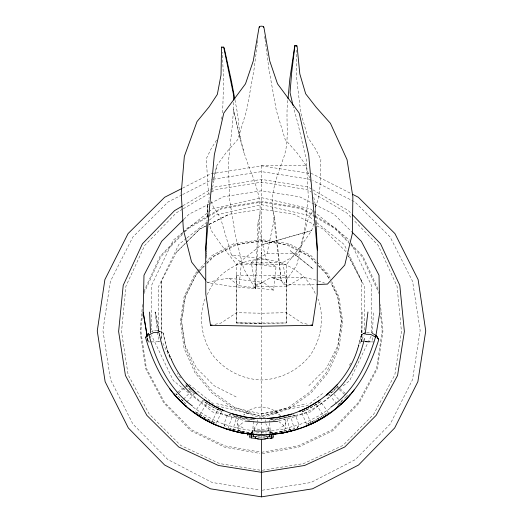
<?xml version="1.0" encoding="UTF-8"?>
<svg xmlns="http://www.w3.org/2000/svg" width="523" height="523" viewBox="0 0 523 523"><rect width="100%" height="100%" fill="white"/><g stroke="black" fill="none" stroke-linecap="round" stroke-linejoin="round"><path stroke-width="0.39" stroke-dasharray="2.62 1.96" d="M261.5 407.306L261.5 406.809M261.5 253.89L261.5 252.269L261.5 263.997L236.559 264.52L221.451 245.169L211.318 230.571L209.233 223.877M261.5 183.037L261.5 182.148L307.223 189.64L311.375 192.085M261.5 180.886L261.5 180.056M233.591 102.358L233.539 109.51L232.245 126.03L228.42 161.934L229.486 199.086L235.533 236.337L243.607 268.547L255.237 288.67L231.362 286.401L207.585 282.675L206.585 281.381M348.377 255.747L361.739 281.531L361.504 341.735L362.099 341.748M362.132 311.93L361.949 341.748M206.592 256.015L206.775 247.104M190.169 390.191L185.887 385.19L185.94 382.888M206.592 258.231L206.84 246.81M207.5 216.64L207.768 204.408L209.213 197.321M207.422 216.339L207.768 204.408L206.99 221.523M222.635 112.824L223.635 80.457L222.255 52.248M211.207 201.492L213.214 206.663L220.516 217.967L231.421 254.91L265.965 259.258L276.007 266.854L273.621 290.088L263.585 282.492L255.786 284.617L255.237 288.67L257.931 222.674C263.206 207.278 258.016 191.261 252.838 176.63C243.672 155.109 237.998 132.43 233.539 109.51L244.012 152.971M269.639 434.234L269.711 432.41L266.495 431.011M364.538 341.813L372.115 341.911L372.317 337.074M372.454 333.851L373.383 312.081M255.237 288.67L260.081 212.56M287.859 100.409C285.094 120.153 290.553 140.667 282.884 159.724C277.595 174.924 271.156 190.555 272.535 206.964L281.152 280.256L284.1 284.721L305.595 284.93L316.134 284.525M142.55 304.53L140.046 331.164L145.616 368.578L163.81 402.998L190.882 430.802L224.655 447.198L259.898 453.428M142.544 313.46L140.844 331.052L146.375 368.218L164.457 402.298L191.359 429.729L224.897 445.89L259.911 452.022M144.472 293.468L144.629 291.867L160.829 256.734L182.893 233.964M273.621 290.088L239.076 285.741L241.463 262.507L231.421 254.91M280.616 432.253L284.29 430.462L285.277 428.004L286.016 421.636L283.845 418.217M257.767 40.526L254.015 69.526L246.706 110.288L237.762 139.602L226.269 152.461L216.947 165.392L212.469 181.592M358 347.501L361.465 334.524L365.93 332.791L361.465 334.517L357.85 348.155M221.517 119.185L221.987 116.806M211.737 191.823L216.947 165.392M316.042 280.099L303 277.21L287.245 286.146L255.348 286.29L251.308 262.454L267.063 253.518L274.614 217.463L272.535 206.964M253.792 434.378L252.576 433.188L254.387 430.475L254.747 428.762L261.5 429.612L268.247 428.762L271.208 433.325M265.102 421.976L265.573 419.891M231.552 429.03L233.068 429.455L236.507 416.681L244.967 418.629L253.57 419.76L255.335 418.361M251.308 262.454L282.688 262.566L298.45 253.629L308.596 217.692L313.212 210.468M337.695 405.286L342.114 400.54M313.741 223.877L311.656 230.571L301.549 245.169L286.441 264.52L286.441 322.946L261.5 323.462L236.559 322.946L236.559 264.52L261.5 244.875L311.656 230.571L261.5 244.875M252.576 433.188L253.57 419.76L242.914 418.184L232.48 415.504L228.172 428.259M286.016 421.636L284.819 425.042L279.844 428.115M315.31 207.186C321.893 192.242 319.854 175.453 320.887 159.554L315.657 149.205L308.06 137.758L300.692 112.569L296.744 79.169L296.266 50.195M231.689 413.438L227.08 415.778L223.975 424.238L225.276 426.853M193.131 407.169L203.892 414.634L215.411 420.786L223.975 424.238L240.024 428.86L256.584 431.089M212.796 421.904L216.28 423.519L221.628 411.424L223.909 410.725M143.766 291.612L160.071 256.198L182.978 232.598M261.5 323.279L236.559 322.946L286.199 322.985L286.441 274.765M349.475 365.289L350.534 363.086M357.967 347.658L364.243 334.622M371.062 336.197L349.639 380.672L342.049 386.726M205.153 298.849L204.081 300.954C198.786 319.403 201.924 339.185 212.658 355.097C224.472 370.219 242.319 379.319 261.5 379.986C280.681 379.319 298.528 370.219 310.342 355.097C321.076 339.185 324.214 319.403 318.919 300.954L317.847 298.849M207.298 294.639C215.973 273.065 238.782 260.029 261.5 259.238C284.218 260.029 307.027 273.065 315.702 294.639M251.792 433.325L254.747 428.762M161.261 281.531L161.483 339.538L161.261 281.531L176.48 252.171L185.573 243.149M297.221 428.167L298.921 424.898L295.966 416.38L291.403 413.961M297.129 428.18L298.894 424.813L307.544 421.59L319.167 415.648L330.059 408.371M257.63 423.1L251.177 432.907M216.522 140.197L211.102 148.833L206.356 158.574L207.938 186.966L209.252 195.504M242.384 432.253L238.71 430.462L237.723 428.004L236.984 421.636L239.155 418.217L242.293 416.014M196.23 412.15L199.721 414.53L206.958 403.455L214.084 407.822L221.628 411.424L210.187 405.482L202.839 400.625L195.079 411.34M283.486 284.29L296.731 265.246L304.209 233.742L308.309 197.001L306.347 159.848L297.901 123.487L293.338 106.882M237.723 428.004L239.972 424.918L244.287 421.499M333.314 391.446L337.688 386.523L337.675 384.222M186.737 402.089L194.294 393.708L196.23 393.871M347.03 395.911L346.35 396.166M198.197 272.293L196.033 274.621L185.325 297.195L181.664 321.475L185.39 348.043L196.282 372.252L212.953 391.969L234.212 407.182L261.5 416.746L288.788 407.182L310.047 391.969L326.653 372.213L337.61 348.043L341.336 321.475L337.668 297.195L330.758 282.629M198.74 271.712L204.683 265.318M206.846 262.991L212.796 256.597L234.062 244.973L261.5 240.913L288.938 244.973L310.204 256.597L316.154 262.991M197.184 271.496L194.981 273.862L184.083 296.77L180.337 321.462L184.076 348.396L194.974 372.788L212.037 393.119L233.742 408.587L261.5 418.243M197.733 270.907L204.892 263.226M205.447 262.638L212.05 255.544L233.761 243.711L261.5 239.606L289.232 243.711L310.95 255.544L316.454 261.454M346.422 396.532L340.846 401.697M183.534 232.022L187.443 227.989L207.775 216.038M185.155 231.63L187.979 228.714L207.454 217.215M182.462 400.304L182.259 400.88M183.586 399.147L191.457 391.054L193.608 390.969M199.322 271.136L196.465 274.006L185.168 296.253L181.278 320.906L185.155 345.625L196.465 367.937L214.162 385.726L236.671 397.219M199.891 270.568L204.46 265.972M206.742 263.677L214.162 256.218L236.671 244.725L261.5 240.737L286.329 244.725L308.832 256.218L316.258 263.677M308.832 385.726L326.535 367.937L337.845 345.625L341.722 320.906L337.832 296.253L330.909 282.616M186.136 242.58L199.773 229.048L206.206 225.805M183.919 219.248L189.051 214.169L209.828 203.656M176.48 252.171L186.718 242.031M187.286 241.469L199.799 229.074L206.225 225.825M270.162 433.338L282.479 431.521L294.652 428.847M332.909 394.29C322.318 404.102 309.636 411.738 295.966 416.38M340.532 402.429L337.812 404.874L337.596 404.619M184.253 388.21L176.813 394.898L175.95 393.924L182.86 387.85M184.854 387.674L186.652 386.059M327.189 395.022L329.13 394.891L337.688 386.523L339.479 388.151M322.619 393.459L307.38 405.652L261.5 413.928L216.574 403.671M182.847 232.526L173.361 240.096L151.592 285.296L151.592 329.804M183.481 232.022L208.154 212.345M208.788 211.841L212.586 208.814L261.5 197.648L310.414 208.814L312.944 210.828M186.443 238.39L178.833 244.457L158.417 286.852L158.417 333.909L159.443 336.047M187.077 237.88L206.108 222.706M209.278 220.176L215.62 215.116L261.5 204.65L307.38 215.116L313.722 220.176M332.556 394.296L310.414 411.954L270.966 420.963M328.424 412.516L320.468 401.657L309.1 408.653L301.49 412.124L299.221 411.385M327.457 412.902L315.114 420.217M320.468 401.657L313.035 406.384L301.49 412.124L306.628 424.316L318.971 418.197M319.651 417.844L327.391 412.915M153.174 330.693L151.801 331.504L153.174 330.693L157.854 330.667L163.026 332.778L167.406 350.43L171.544 359.896L167.406 350.423L163.202 333.844M208.154 216.803L222.059 208.592L261.5 202.139L300.941 208.592L314.846 216.803M182.534 209.174L176.303 212.841L144.76 245.379L125.932 286.166L121.519 331.615L128.122 374.769L149.258 414.138L180.696 445.446L219.438 463.541L259.911 470.131M183.227 208.769L210.926 192.484M211.619 192.072L215.777 189.633L261.5 182.148M208.481 215.626L221.798 207.801L261.5 201.309L301.202 207.801L314.519 215.626M182.893 205.755L210.03 189.862M210.73 189.457L214.901 187.012L261.5 179.389L308.099 187.012L312.27 189.457M255.348 286.29L271.11 277.353L281.786 280.655L271.718 277.602L303 277.21M182.619 188.123L210.612 173.891L261.5 165.83L312.388 173.891L351.142 193.595M181.893 194.922L168.092 201.943L132.842 237.037L110.386 281.407L102.92 330.51L110.497 379.574L132.842 423.983L167.778 459.501L212.129 482.468L259.905 490.084M182.619 194.549L211.671 179.762M210.54 203.297L223.439 196.772L261.5 190.784L299.561 196.772L313.892 204.022M209.082 224.38L229.081 214.267L261.5 209.161L293.919 214.267L313.918 224.38M209.063 224.36L229.081 214.267M231.146 413.804L227.054 415.844L244.241 420.512M306.628 424.316L314.408 420.564M248.791 412.673L243.548 415.131C253.439 403.723 270.849 404.854 280.642 415.798M256.447 431.024L253.269 432.429L253.38 434.253M361.465 334.517L364.446 333.367M219.961 408.96L217.928 409.699L212.103 421.577L203.369 416.818L196.354 412.183M263.043 417.707L289.258 408.587L310.963 393.119L328.026 372.788L338.924 348.396L342.663 321.462L338.917 296.77L330.745 279.589M279.563 432.05L284.29 430.462M270.398 432.763L280.138 431.874L294.305 428.71L290.572 416.014L278.033 418.923L269.41 419.897L269.593 422.309M207.585 282.675L217.999 279.857L229.041 278.151L263.585 282.492M290.572 416.014L280.093 418.511L269.41 419.897M261.5 413.928L306.426 403.671M277.314 412.51L261.5 416.118L215.62 405.652M215.018 324.319L221.052 323.018L236.559 312.702L261.5 313.218L286.441 312.702L301.948 323.018L307.982 324.319M262.304 453.565L298.345 447.198L332.739 430.802L359.19 402.998L377.384 368.578L382.954 331.164L380.45 304.53M261.5 452.303L298.103 445.89L332.216 429.736L358.543 402.298L376.625 368.218L382.156 331.052L380.456 313.46M347.841 395.368L347.233 395.211M262.291 470.262L303.575 463.594L342.957 445.426L373.742 414.164L394.852 374.762L401.448 331.615L397.029 286.179L378.207 245.398L353.43 219.837M213.207 179.265L261.5 171.616L310.603 179.396M262.298 490.214L310.897 482.533L355.313 459.632L390.236 424.042L412.555 379.587L420.159 330.51L412.614 281.407L390.158 237.037L354.908 201.943L312.78 180.507M265.318 436.77L261.5 437.248L257.682 436.77M267.031 430.664L268.613 430.475L270.443 433.175M278.72 420.812L295.985 416.445L291.259 413.981M266.985 431.083L282.793 429.239L298.894 424.813M256.447 433.024L261.467 432.469L266.495 433.011M265.115 437.843L261.533 438.241L257.937 437.856M148.395 341.964L150.729 341.918M151.199 341.905L160.293 341.774L158.94 341.8M236.559 274.765L236.801 275.268L286.199 275.268M267.063 253.518L298.45 253.629M361.478 329.765L361.583 341.735M261.5 165.32L306.053 165.392L310.531 181.592M364.956 341.813L370.029 341.879L364.917 341.787M365.93 341.833L367.427 341.846M361.504 341.735L363.877 341.767M364.877 341.787L368.63 341.833M261.5 263.997L286.441 264.52M366.675 332.504L371.382 332.608L372.696 333.445M372.115 341.911L374.233 341.97M329.869 392.172L332.013 392.289L338.636 399.343M241.463 262.507L276.007 266.854M254.387 430.475L255.969 430.664M233.068 429.455L242.633 431.547L252.321 432.933L240.299 431.155L228.525 428.128L230.787 428.814M249.667 420.42L212.586 411.954L173.361 380.672L151.592 335.472M236.507 416.681L232.48 415.504M238.71 430.462L243.437 432.05M318.33 280.897L324.43 283.028M303.196 409.692L305.223 410.463L310.839 422.44M227.08 415.778C213.489 410.888 200.943 403.037 190.529 393.041M157.854 330.667L163.026 332.785L163.209 333.864M274.202 412.673L279.452 415.131M207.866 419.276L216.28 423.519M314.604 204.382L333.949 214.169L351.626 231.676M316.775 225.825L323.201 229.074L346.52 252.171M290.049 430.109L286.519 417.119M199.721 414.53L207.186 418.884M312.97 189.862L348.455 210.645L351.835 214.129M314.146 193.719L346.677 212.868L352.868 219.255M315.225 216.038L335.557 227.989L348.965 241.809M315.546 217.215L335.021 228.714L350.292 244.476M243.156 428.115L238.174 425.042L236.984 421.636M206.958 403.455L202.839 400.625M229.041 278.151L239.076 285.741M278.713 421.499L283.028 424.918L285.277 428.004M180.736 377.815L178.833 376.312L177.415 373.37M188.973 384.346L194.68 388.87M313.578 211.331L349.639 240.096M316.892 222.706L344.167 244.457L346.984 250.308M213.717 404.129L195.269 389.347M340.074 388.694L346.036 394.126M194.294 393.708L185.887 385.19M336.904 387.373L338.675 389.027M339.264 389.576L345.167 395.068M318.54 265.972L326.535 274.006L329.451 279.746M351.201 244.11L362.929 256.198L379.234 291.612M350.855 245.058L362.171 256.734L378.371 291.867L378.528 293.468M181.22 399.127L185.436 403.534L175.95 393.924M317.003 262.043L328.019 273.862L330.405 278.877M318.311 265.318L326.96 274.621L329.379 279.72M329.13 394.891L336.537 403.403M306.053 165.392L296.731 152.461L285.212 139.608L276.294 110.294L268.985 69.52L265.115 39.663M271.823 432.907L265.756 423.728M316.304 404.416L323.338 415.622M361.739 281.531L348.338 255.695M224.001 424.153L225.354 426.846M351.044 243.012L371.408 285.296L371.402 333.184M348.39 253.23L364.583 286.852L364.583 333.909M162.915 343.251L170.694 359.412M167.399 350.423L171.361 359.366M170.57 357.667L171.518 359.896M257.421 419.891L257.898 421.976M257.931 222.674L265.965 259.258M268.247 428.762L268.613 430.475M313.787 197.321L315.225 204.408L315.97 220.713M282.688 262.566L287.245 286.146M147.525 338.244L148.251 341.983L147.355 337.145L148.172 341.983L147.519 338.165M234.964 99.919L237.671 114.341L240.488 140.628M159.875 336.269L155.318 312.009L159.79 335.936M264.697 36.433L265.011 38.852M155.056 312.009L157.469 331.334M157.573 332.144L158.776 341.807M274.614 217.463L281.152 280.256M269.652 423.114L270.424 433.09M150.65 336.269L150.716 337.884M315.225 204.408L315.552 216.339M261.5 165.83L261.5 438.64M236.801 275.268L236.801 322.985M299.254 257.885L290.232 250.726L313.27 269.097L299.254 257.885"/><path stroke-width="0.78" d="M316.232 226.413L317.317 250.046L317.2 294.109L312.512 325.299L261.5 326.208L210.488 325.299L205.801 294.109L205.683 250.046L206.951 222.34M233.604 99.971L233.637 95.199L223.864 47.894L223.609 47.129L221.53 47.103L221.013 75.011L217.339 94.402L209.089 106.895L197.008 121.598L184.338 156.39L181.233 193.02L183.383 229.78L191.575 262.003L205.585 280.086M147.211 336.348L143.152 312.172L143.988 275.242L161.672 241.28L183.351 219.817M205.683 250.046L214.312 154.913L223.785 113.099L245.496 83.83L253.269 60.956L259.081 27.314L259.486 26.412L261.5 26.15L263.527 26.457L263.938 27.418L269.731 60.943L277.504 83.798L299.215 113.099L308.688 154.913L317.317 250.046M288.01 98.801L289.86 78.712L294.599 46.867L294.894 45.678L295.959 45.593L296.907 45.9L297.142 46.71L299.823 73.959L305.674 93.807L316.121 107.235L330.431 123.336L347.05 159.665L352.862 196.805L352.358 233.526L344.775 265.03L327.483 284.094L316.945 284.492M340.898 403.887L340.865 404.227L345.52 399.742L349.926 395.002L349.56 395.068M365.224 334.06L367.944 312.009M258.369 438.777L251.321 437.914L251.576 436.005L253.864 436.293M375.776 336.341L379.848 312.172L379.012 275.242L361.328 241.28L352.201 232.245M263.331 27.32L263.527 26.457M376.037 335.269L376.004 335.269C368.14 362.648 354.875 390.681 330.667 407.273M294.894 45.678L291.612 73.213L290.043 92.649L292.972 105.3M357.85 348.155C345.71 389.393 304.366 419.211 261.5 418.57C223.641 418.276 186.691 394.721 171.524 359.857M364.453 338.597C359.831 359.432 349.456 379.057 333.674 393.571M264.631 438.777L271.679 437.914L272.13 436.457L271.208 434.495M337.139 407.182L337.008 407.594L343.238 402.004M310.047 424.251L309.904 424.571L320.56 419.1L330.601 412.575L330.216 412.569M250.765 433.515L249.504 436.241L250.014 437.895M252.099 433.848L250.87 436.457L251.321 437.914M296.868 428.847L296.463 429.461M305.497 426.206L305.288 426.533L315.742 421.747L325.652 415.975M354.097 389.995C308.57 450.015 213.887 449.185 169.419 388.373M337.263 384.686L326.548 395.068L328.222 393.636M319.971 400.108L308.224 407.26L299.221 411.385L301.222 410.562M182.2 206.16L174.545 210.645L142.433 243.783L123.212 285.316L118.623 331.484L125.415 375.409L146.845 415.354L178.735 447.008L218.339 465.463L261.5 472.328L304.661 465.463L344.762 446.988L376.155 415.354L397.585 375.409L404.377 331.484L399.788 285.316L380.567 243.783L352.404 214.711M181.906 188.489L164.68 197.249L128.083 233.578L104.881 279.622L97.258 330.967L105.13 381.685L128.344 427.984L164.614 465.019L210.534 488.828L261.5 496.85L312.466 488.828L358.543 465.025L394.656 427.984L417.87 381.685L425.742 330.967L418.119 279.622L394.917 233.578L358.32 197.249L352.58 194.327M268.404 436.816L269.639 436.234L269.62 434.45M231.251 430.318L230.931 430.462L242.384 433.122L254.054 434.633L253.792 434.378M296.685 429.383C317.938 422.924 337.119 410.104 351.489 393.191C364.596 377.789 372.546 358.667 378.776 339.675L375.998 335.295M296.142 46.168L296.907 45.9M226.511 428.867L226.152 428.991L239.933 432.658L254.054 434.633M291.37 414.196L277.739 417.347L267.671 418.472M293.501 430.233L283.486 432.907L277.255 433.626M270.535 438.522L272.986 437.901L273.496 436.241L272.235 433.515M210.488 325.299L211.998 324.973M148.865 335.106L153.782 332.465L158.469 332.445M269.136 436.293L271.424 436.005L271.679 437.914M266.344 434.881L271.019 434.338M272.581 434.162L275.699 433.802M261.526 439.49L265.226 439.078L267.508 438.013L267.488 436.692C263.867 434.737 259.107 434.731 255.492 436.712L255.505 438.026L257.813 439.091L261.526 439.49L261.5 496.85M277.621 421.375L261.467 422.375L245.326 421.093M192.895 411.366L192.51 411.366L202.44 418.067L212.998 423.722L212.861 423.401M266.194 431.142L256.59 431.057M366.028 334.269L370.715 334.374L375.586 337.1M294.795 45.893L295.214 45.926M255.335 418.361L245.28 417.066L232.258 413.83M243.927 433.136L239.266 432.521L233.134 430.762M245.483 433.345L247.817 433.652M249.373 433.861L256.368 434.79M173.865 393.525L173.499 393.453L177.82 398.265L182.403 402.834L182.377 402.494M311.002 324.973L312.512 325.299M231.604 430.324L226.237 428.795L226.962 429.089M296.306 429.475L296.659 429.605L282.819 433.031L268.659 434.757L280.354 433.456L291.86 430.998L291.54 430.847M226.354 428.847L214.142 424.251L202.055 417.831L197.406 414.621M221.929 409.862L223.909 410.725L214.979 406.443L204.401 399.847M255.257 437.123L253.38 436.26L253.361 434.476M221.53 47.103L222.092 47.423M197.4 414.85L207.213 420.793L217.575 425.768L217.378 425.428M373.37 333.864L375.377 335.125M196.079 413.7C169.622 396.519 153.939 367.277 145.629 337.629L148.473 333.269C155.867 360.778 168.628 389.047 192.542 406.057M195.229 392.466L196.877 393.93L186.75 383.83M180.069 400.572L186.195 406.266L186.077 405.855M223.609 47.129L224.289 48.351L231.356 80.699L234.814 99.122M189.777 392.302C174.251 377.521 164.222 357.719 159.966 336.805M376.344 335.812L378.43 339.126L376.364 335.812M259.486 26.412L259.656 27.353M143.152 312.172L147.218 336.341M315.97 220.713L316.16 224.785M149.617 312.081L150.513 333.046M147.257 335.119L145.982 337.087L147.257 335.119M247.843 435.058L247.176 433.155L247.843 435.058"/></g></svg>
